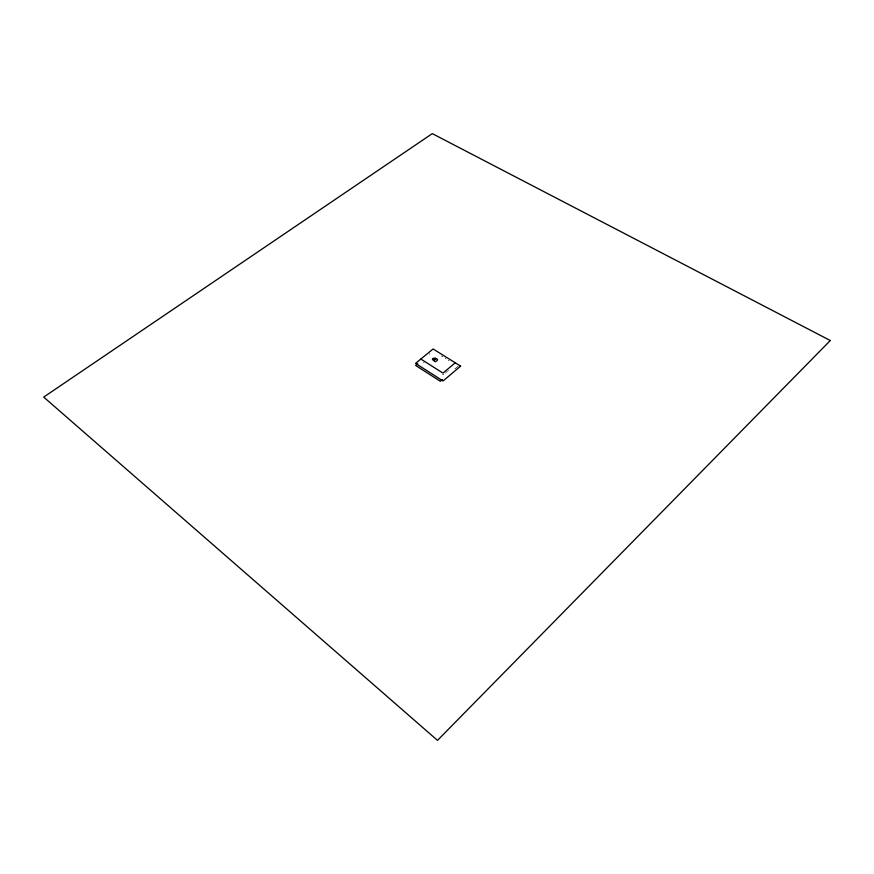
<?xml version="1.0" encoding="UTF-8"?>
<svg xmlns="http://www.w3.org/2000/svg" width="874" height="874" viewBox="0 0 874 874"><rect width="100%" height="100%" fill="white"/><g stroke="black" fill="none" stroke-linecap="round" stroke-linejoin="round"><path stroke-width="0.66" stroke-dasharray="4.37 3.28" d="M454.906 369.003L458.031 366.37M443.73 374.52L442.495 374.607M445.489 373.034L446.068 372.543M446.658 372.051L447.237 371.559M447.827 371.068L448.406 370.576M429.221 354.232L429.8 353.752M441.436 355.98L442.692 356.767M445.216 358.351L445.849 358.744M448.384 360.328L449.017 360.722M423.54 362.546L424.163 362.95"/><path stroke-width="1.31" d="M435.274 358.416C435.776 359.028 433.089 358.591 435.569 359.105M434.891 359.389L434.28 358.766L435.569 359.072M435.219 359.094L435.186 358.351L435.11 359.389M434.804 359.138L435.755 358.733L435.012 358.537M434.706 358.679L434.651 359.105M434.476 359.159L434.378 359.826L434.564 358.996M434.389 359.782L434.389 358.777M434.662 358.821L435.285 358.624M435.154 358.908L435.274 358.963M442.441 379.513L440.354 381.272L415.653 365.452L417.739 363.748M455.245 362.786L442.976 373.089L420.831 359.039M435.35 361.618C443.479 358.089 425.671 356.308 435.416 361.628M830.3 340.532L437.492 740.376L43.7 397.091L432.291 133.624L830.3 340.532M460.609 366.14L443.052 380.977L415.543 363.387L433.111 348.966L460.609 366.14"/></g></svg>
